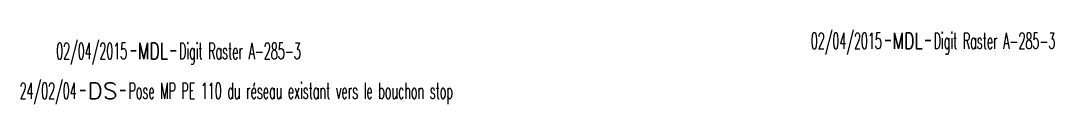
# Model space of a CAD drawing. Header units: millimetres. Extents: x 108000 to 109000, y 147000 to 148000.
# Drawn here: x 108441.9 to 108537.4, y 147981.9 to 147988.8 of the extents above; entities that cross this region are included whole.
import ezdxf
from ezdxf.enums import TextEntityAlignment as Align

# ---------------------------------------------------------------- set-up
doc = ezdxf.new("R2010")
doc.units = ezdxf.units.MM
doc.layers.get('0').update_dxf_attribs({"linetype": 'CONTINUOUS'})
doc.layers.add('G_120', color=4, linetype='CONTINUOUS')
doc.styles.get("Standard").update_dxf_attribs({"font": 'romans.shx', "width": 0.85})

# ---------------------------------------------------------------- blocks, each defined once
blk = doc.blocks.new('GIS_MODF')
at = {"color": 0, "linetype": 'Continuous', "flags": 128}
for points in [[(-2.176, -0.014), (-1.676, -0.014)], [(1.519, -0.014), (2.019, -0.014)]]:
    blk.add_lwpolyline(points, dxfattribs=at)
at = {"color": 0, "linetype": 'Continuous', "width": 0.5}
blk.add_attdef('DATE', text='', height=1.5, dxfattribs=at).set_placement((-2.502, -0.798), align=Align.RIGHT)
at = {"color": 0, "linetype": 'Continuous', "width": 1.771291}
blk.add_attdef('USER', text='', height=1.5, dxfattribs=at).set_placement((-1.507, -0.798), (1.276, -0.798), align=Align.FIT)
at = {"color": 0, "linetype": 'Continuous', "width": 0.5}
blk.add_attdef('DESC', (2.289, -0.798), '', height=1.5, dxfattribs=at)

msp = doc.modelspace()

# ---------------------------------------------------------------- block references
at = {"layer": 'G_120'}
ref = msp.add_blockref('GIS_MODF', (108523.976, 147987.812), dxfattribs=at)
ref.add_attrib('DATE', '02/04/2015', dxfattribs={"layer": '0', "color": 0, "linetype": 'Continuous', "height": 1.5, "width": 0.5}).set_placement((108521.474, 147987.014), align=Align.RIGHT)
ref.add_attrib('USER', 'MDL', dxfattribs={"layer": '0', "color": 0, "linetype": 'Continuous', "height": 1.5, "width": 0.638826}).set_placement((108522.469, 147987.014), (108525.253, 147987.014), align=Align.FIT)
ref.add_attrib('DESC', 'Digit Raster A-285-3', (108526.265, 147987.014), dxfattribs={"layer": '0', "color": 0, "linetype": 'Continuous', "height": 1.5, "width": 0.5})
ref = msp.add_blockref('GIS_MODF', (108454.235, 147986.865), dxfattribs=at)
ref.add_attrib('DATE', '02/04/2015', dxfattribs={"layer": '0', "color": 0, "linetype": 'Continuous', "height": 1.5, "width": 0.5}).set_placement((108451.733, 147986.066), align=Align.RIGHT)
ref.add_attrib('USER', 'MDL', dxfattribs={"layer": '0', "color": 0, "linetype": 'Continuous', "height": 1.5, "width": 0.638826}).set_placement((108452.728, 147986.066), (108455.512, 147986.066), align=Align.FIT)
ref.add_attrib('DESC', 'Digit Raster A-285-3', (108456.524, 147986.066), dxfattribs={"layer": '0', "color": 0, "linetype": 'Continuous', "height": 1.5, "width": 0.5})
at = {"layer": 'G_120', "linetype": 'Continuous'}
ref = msp.add_blockref('GIS_MODF', (108449.57, 147983.182), dxfattribs=at)
ref.add_attrib('DATE', '24/02/04', dxfattribs={"layer": '0', "color": 0, "linetype": 'Continuous', "height": 1.5, "width": 0.5}).set_placement((108447.068, 147982.384), align=Align.RIGHT)
ref.add_attrib('USER', 'DS', dxfattribs={"layer": '0', "color": 0, "linetype": 'Continuous', "height": 1.5, "width": 1.025485}).set_placement((108448.063, 147982.384), (108450.846, 147982.384), align=Align.FIT)
ref.add_attrib('DESC', 'Pose MP PE 110 du réseau existant vers le bouchon stop', (108451.859, 147982.384), dxfattribs={"layer": '0', "color": 0, "linetype": 'Continuous', "height": 1.5, "width": 0.5})

doc.saveas('drawing.dxf')
